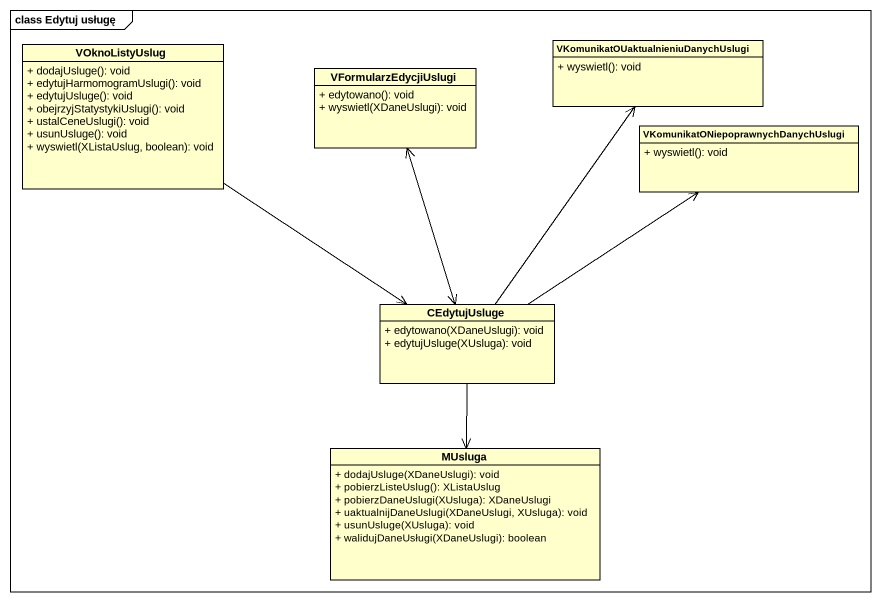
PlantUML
@startuml
mainframe class Edytuj usługę
hide circle
hide empty members
skinparam classAttributeIconSize 0
class VOknoListyUslug {
  + dodajUsluge(): void
  + edytujHarmomogramUslugi(): void
  + edytujUsluge(): void
  + obejrzyjStatystykiUslugi(): void
  + ustalCeneUslugi(): void
  + usunUsluge(): void
  + wyswietl(XListaUslug, boolean): void
}
class VFormularzEdycjiUslugi {
  + edytowano(): void
  + wyswietl(XDaneUslugi): void
}
class "VKomunikatOUaktualnieniuDanychUslugi" as VKomunikatOUaktualnieniuDany {
  + wyswietl(): void
}
class "VKomunikatONiepoprawnychDanychUslugi" as VKomunikatONiepoprawnychDany {
  + wyswietl(): void
}
class CEdytujUsluge {
  + edytowano(XDaneUslugi): void
  + edytujUsluge(XUsluga): void
}
class MUsluga {
  + dodajUsluge(XDaneUslugi): void
  + pobierzListeUslug(): XListaUslug
  + pobierzDaneUslugi(XUsluga): XDaneUslugi
  + uaktualnijDaneUslugi(XDaneUslugi, XUsluga): void
  + usunUsluge(XUsluga): void
  + walidujDaneUsługi(XDaneUslugi): boolean
}
VOknoListyUslug --> CEdytujUsluge
CEdytujUsluge <-up-> VFormularzEdycjiUslugi
CEdytujUsluge -up-> VKomunikatOUaktualnieniuDany
CEdytujUsluge -up-> VKomunikatONiepoprawnychDany
CEdytujUsluge --> MUsluga
@enduml
